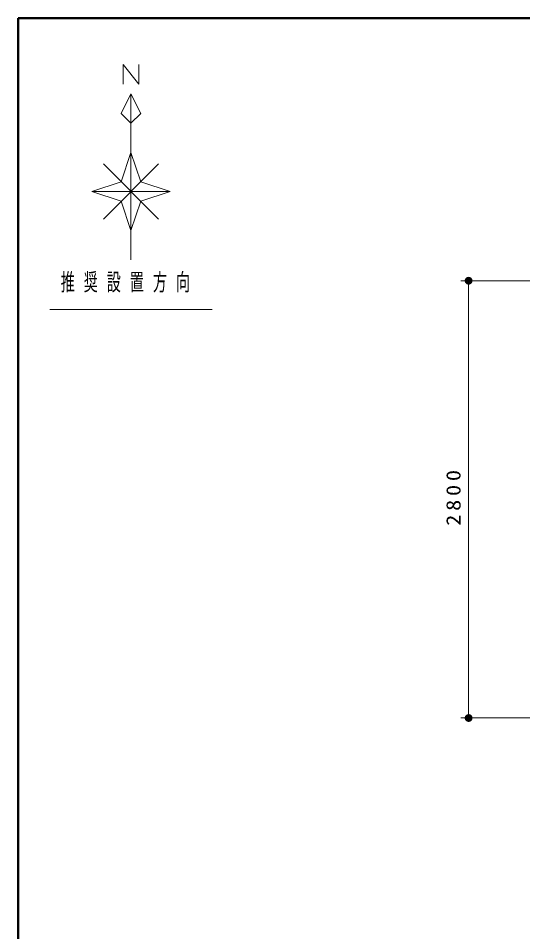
# Model space of a CAD drawing. Units: millimetres on the paper, with parts at other scales. Extents: x -385 to 0, y 0 to 267.
# Drawn here: x -385 to -320.4, y 150 to 267 of the extents above; entities that cross this region are included whole.
import ezdxf

# ---------------------------------------------------------------- set-up
doc = ezdxf.new("R2010")
doc.units = ezdxf.units.MM
doc.layers.add('LY_1', color=4, linetype='Continuous', lineweight=25)
doc.layers.add('LY_4', color=7, linetype='Continuous', lineweight=13)
doc.styles.add('ＭＳ ゴシック', font='')
doc.styles.get('ＭＳ ゴシック').set_extended_font_data('MS Gothic')

# ---------------------------------------------------------------- blocks, each defined once
blk = doc.blocks.new('filled_dot')
at = {"color": 0, "linetype": 'Continuous', "lineweight": -2, "const_width": 1.25}
blk.add_lwpolyline([(-0.625, 0, 1), (0.625, 0, 1)], format="xyb", close=True, dxfattribs=at)

msp = doc.modelspace()

# ---------------------------------------------------------------- linework, layer by layer
at = {"layer": 'LY_1', "color": 7, "lineweight": 13}
for p, q in [((-371.574, 261.061), (-369.574, 258.561)), ((-371.574, 258.561), (-371.574, 261.061)), ((-369.574, 258.561), (-369.574, 261.061)), ((-370.574, 257.311), (-371.824, 254.811)), ((-369.324, 254.811), (-370.574, 257.311)), ((-370.574, 236.061), (-370.574, 257.311)), ((-371.824, 254.811), (-370.574, 253.561)), ((-370.574, 253.561), (-369.324, 254.811)), ((-371.824, 246.061), (-370.574, 249.811)), ((-370.574, 249.811), (-369.324, 246.061)), ((-367.039, 241.275), (-374.11, 248.346)), ((-367.039, 248.346), (-374.11, 241.275)), ((-375.574, 244.811), (-371.824, 246.061)), ((-369.324, 246.061), (-365.574, 244.811)), ((-371.824, 243.561), (-375.574, 244.811)), ((-375.574, 244.811), (-365.574, 244.811)), ((-365.574, 244.811), (-369.324, 243.561)), ((-370.574, 239.811), (-371.824, 243.561)), ((-369.324, 243.561), (-370.574, 239.811)), ((-307.147, 233.387), (-328.36, 233.387)), ((-327.36, 177.387), (-327.36, 233.387)), ((-380.974, 229.698), (-360.174, 229.698)), ((-307.147, 177.387), (-328.36, 177.387))]:
    msp.add_line(p, q, dxfattribs=at)
at = {"layer": 'LY_4', "lineweight": 50}
for p, q in [((-385, 267), (-385, 0)), ((0, 267), (-385, 267))]:
    msp.add_line(p, q, dxfattribs=at)

# ---------------------------------------------------------------- block references
at = {"layer": 'LY_1', "color": 7, "lineweight": 13, "xscale": 0.4, "yscale": 0.4}
for p, rotation in [((-327.36, 233.387), 270), ((-327.36, 177.387), 90)]:
    msp.add_blockref('filled_dot', p, dxfattribs=dict(at, rotation=rotation))

# ---------------------------------------------------------------- texts
at = {"layer": 'LY_1', "color": 7, "insert": (-379.574, 233.098), "char_height": 2.199, "attachment_point": 4, "style": 'ＭＳ ゴシック'}
msp.add_mtext('\\T1.64;\\W0.6;推奨設置方向', dxfattribs=at)
at = {"layer": 'LY_1', "color": 7, "insert": (-328.36, 205.815), "char_height": 1.833, "attachment_point": 8, "rotation": 90, "style": 'ＭＳ ゴシック'}
msp.add_mtext('\\T1.33;\\W1.15;2800', dxfattribs=at)

doc.saveas('drawing.dxf')
